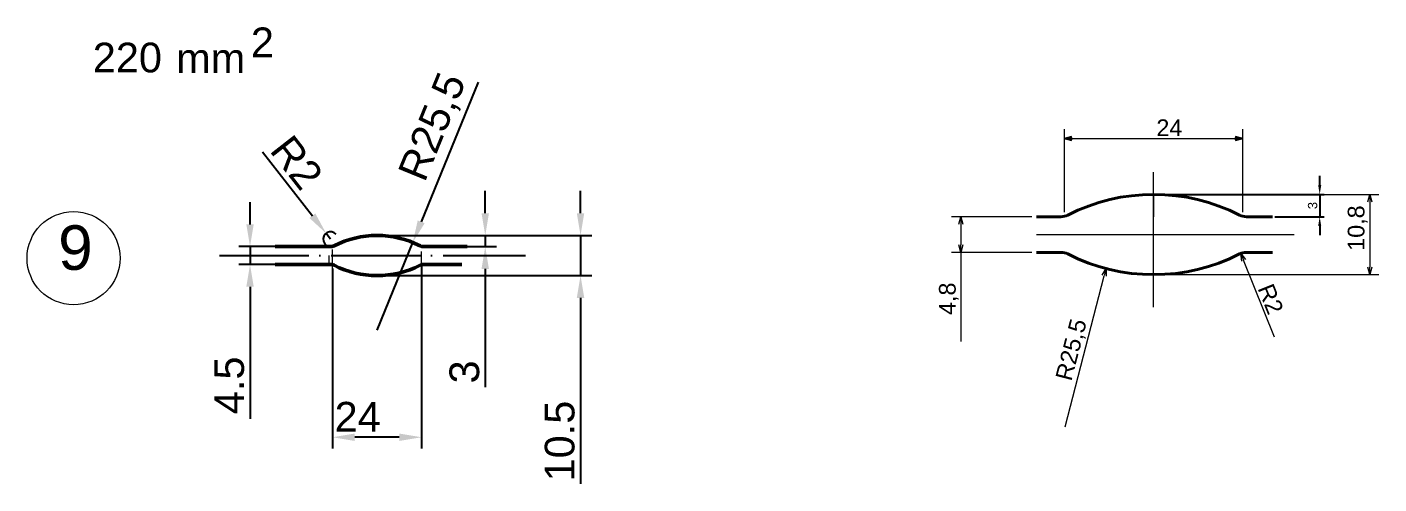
# Model space of a CAD drawing. Header units: millimetres. Extents: x 1526 to 31626, y -4643 to 9189.
# Drawn here: x 3922 to 4286.2, y 4679.5 to 4802.5 of the extents above; entities that cross this region are included whole.
import ezdxf

# ---------------------------------------------------------------- set-up
doc = ezdxf.new("R2010")
doc.units = ezdxf.units.MM
doc.linetypes.add('ACAD_ISO04W100', pattern=[30, 24, -3, 0, -3])
for name, color, linetype, lineweight in [('контурная', 7, 'Continuous', 50), ('осевые', 1, 'ACAD_ISO04W100', 25), ('тонкая', 7, 'Continuous', 20), ('тонкий', 7, 'Continuous', 20)]:
    doc.layers.add(name, color=color, linetype=linetype, lineweight=lineweight)
doc.styles.add('s1v4', font='arial.ttf', dxfattribs={"height": 4})
doc.styles.get("Standard").update_dxf_attribs({"font": 'arial.ttf'})
doc.dimstyles.new('ISO-25', dxfattribs={"dimtxt": 2.5, "dimasz": 2.5, "dimexe": 1.25, "dimexo": 0.625, "dimtad": 1, "dimtxsty": 'Standard', "dimcen": 2.5, "dimadec": 0, "dimazin": 0, "dimtfac": 1, "dimtmove": 0, "dimatfit": 3, "dimfxl": 1, "dimarcsym": 0})
doc.dimstyles.new('s2v4', dxfattribs={"dimtxt": 8, "dimasz": 6, "dimexe": 3, "dimexo": 0, "dimgap": 1.5, "dimtad": 1, "dimtxsty": 'Standard', "dimcen": 2.5, "dimadec": 0, "dimazin": 0, "dimtfac": 1, "dimtmove": 0, "dimatfit": 3, "dimfxl": 1, "dimarcsym": 0})

# ---------------------------------------------------------------- blocks, each defined once
blk = doc.blocks.new('_Open30')
at = {"color": 0, "linetype": 'ByBlock', "lineweight": -2}
for p, q in [((-1, 0.27), (0, 0)), ((0, 0), (-1, -0.27)), ((0, 0), (-1, 0))]:
    blk.add_line(p, q, dxfattribs=at)
blk = doc.blocks.new('*D382')
at = {"color": 0, "lineweight": -2, "transparency": 16777216}
for p, q in [((4270.23, 4759.96), (4270.23, 4762.46)), ((4227.38, 4757.46), (4271.48, 4757.46)), ((4270.23, 4757.46), (4270.23, 4751.46)), ((4258.15, 4751.46), (4271.48, 4751.46)), ((4270.23, 4748.96), (4270.23, 4746.46))]:
    blk.add_line(p, q, dxfattribs=at)
at = {"color": 0, "transparency": 16777216}
for points in [[(4269.82, 4759.96), (4270.65, 4759.96), (4270.23, 4757.46)], [(4269.82, 4748.96), (4270.65, 4748.96), (4270.23, 4751.46)]]:
    blk.add_solid(points, dxfattribs=at)
at = {"layer": 'Defpoints', "color": 0, "transparency": 16777216}
for p in [(4226.76, 4757.46), (4257.52, 4751.46), (4270.23, 4751.46)]:
    blk.add_point(p, dxfattribs=at)
at = {"color": 0, "lineweight": 15, "transparency": 16777216, "insert": (4268.33, 4754.46), "char_height": 2.5, "attachment_point": 5, "rotation": 90}
blk.add_mtext('3', dxfattribs=at)
blk = doc.blocks.new('*D210')
at = {"layer": 'Defpoints', "color": 0, "transparency": 16777216}
for p in [(4028.3, 4738.39), (4004.3, 4737.51), (4004.3, 4692.08)]:
    blk.add_point(p, dxfattribs=at)
at = {"layer": 'тонкий', "color": 0, "lineweight": -2, "transparency": 16777216}
for p, q in [((4028.3, 4738.39), (4028.3, 4689.08)), ((4004.3, 4737.51), (4004.3, 4689.08)), ((4022.3, 4692.08), (4010.3, 4692.08))]:
    blk.add_line(p, q, dxfattribs=at)
at = {"layer": 'тонкий', "color": 0, "transparency": 16777216}
for points in [[(4010.3, 4693.08), (4010.3, 4691.08), (4004.3, 4692.08)], [(4022.3, 4693.08), (4022.3, 4691.08), (4028.3, 4692.08)]]:
    blk.add_solid(points, dxfattribs=at)
at = {"layer": 'тонкий', "color": 0, "transparency": 16777216, "insert": (4011.08, 4697.6), "char_height": 8, "attachment_point": 5}
blk.add_mtext('24', dxfattribs=at)
blk = doc.blocks.new('*D304')
at = {"layer": 'Defpoints', "color": 0, "transparency": 16777216}
for p in [(4016.3, 4746.4), (4045.45, 4746.4), (4040.54, 4743.4)]:
    blk.add_point(p, dxfattribs=at)
at = {"layer": 'тонкий', "color": 0, "lineweight": -2, "transparency": 16777216}
for p, q in [((4045.45, 4752.4), (4045.45, 4758.4)), ((4016.3, 4746.4), (4048.45, 4746.4)), ((4045.45, 4746.4), (4045.45, 4743.4)), ((4040.54, 4743.4), (4048.45, 4743.4)), ((4045.45, 4737.4), (4045.45, 4705.55))]:
    blk.add_line(p, q, dxfattribs=at)
at = {"layer": 'тонкий', "color": 0, "transparency": 16777216}
for points in [[(4044.45, 4752.4), (4046.45, 4752.4), (4045.45, 4746.4)], [(4044.45, 4737.4), (4046.45, 4737.4), (4045.45, 4743.4)]]:
    blk.add_solid(points, dxfattribs=at)
at = {"layer": 'тонкий', "color": 0, "transparency": 16777216, "insert": (4039.87, 4709.67), "char_height": 8, "attachment_point": 5, "rotation": 90}
blk.add_mtext('3', dxfattribs=at)
blk = doc.blocks.new('*D305')
at = {"layer": 'Defpoints', "color": 0, "transparency": 16777216}
for p in [(4048.2, 4746.4), (4016.3, 4735.6), (4071.12, 4735.6)]:
    blk.add_point(p, dxfattribs=at)
at = {"layer": 'тонкий', "color": 0, "lineweight": -2, "transparency": 16777216}
for p, q in [((4071.12, 4752.4), (4071.12, 4758.4)), ((4048.2, 4746.4), (4074.12, 4746.4)), ((4071.12, 4746.4), (4071.12, 4735.6)), ((4016.3, 4735.6), (4074.12, 4735.6)), ((4071.12, 4729.6), (4071.12, 4679.51))]:
    blk.add_line(p, q, dxfattribs=at)
at = {"layer": 'тонкий', "color": 0, "transparency": 16777216}
for points in [[(4070.12, 4752.4), (4072.12, 4752.4), (4071.12, 4746.4)], [(4070.12, 4729.6), (4072.12, 4729.6), (4071.12, 4735.6)]]:
    blk.add_solid(points, dxfattribs=at)
at = {"layer": 'тонкий', "color": 0, "transparency": 16777216, "insert": (4065.54, 4691.05), "char_height": 8, "attachment_point": 5, "rotation": 90}
blk.add_mtext('10.5', dxfattribs=at)
blk = doc.blocks.new('*D306')
at = {"layer": 'Defpoints', "color": 0, "transparency": 16777216}
for p in [(4025.93, 4744.52), (4016.3, 4720.9)]:
    blk.add_point(p, dxfattribs=at)
at = {"layer": 'тонкий', "color": 0, "lineweight": -2, "transparency": 16777216}
for p, q in [((4043.52, 4787.68), (4028.19, 4750.07)), ((4016.3, 4720.9), (4025.93, 4744.52))]:
    blk.add_line(p, q, dxfattribs=at)
at = {"layer": 'тонкий', "color": 0, "transparency": 16777216}
blk.add_solid([(4027.26, 4750.45), (4029.12, 4749.7), (4025.93, 4744.52)], dxfattribs=at)
at = {"layer": 'тонкий', "color": 0, "transparency": 16777216, "insert": (4031.73, 4775.48), "char_height": 8, "attachment_point": 5, "rotation": 67.8244}
blk.add_mtext('R25,5', dxfattribs=at)
blk = doc.blocks.new('*D307')
at = {"layer": 'Defpoints', "color": 0, "transparency": 16777216}
for p in [(4002.58, 4746.98), (4003.81, 4745.4)]:
    blk.add_point(p, dxfattribs=at)
at = {"layer": 'тонкий', "color": 0, "lineweight": -2, "transparency": 16777216}
for p, q in [((3985.46, 4768.91), (3998.89, 4751.71)), ((4003.81, 4745.4), (4002.58, 4746.98))]:
    blk.add_line(p, q, dxfattribs=at)
blk.add_arc((4003.81, 4745.4), 2, 42.0391, 270, dxfattribs=at)
at = {"layer": 'тонкий', "color": 0, "transparency": 16777216}
blk.add_solid([(3999.68, 4752.33), (3998.1, 4751.1), (4002.58, 4746.98)], dxfattribs=at)
at = {"layer": 'тонкий', "color": 0, "transparency": 16777216, "insert": (3994.68, 4766.07), "char_height": 8, "attachment_point": 5, "rotation": 307.9828}
blk.add_mtext('R2', dxfattribs=at)
blk = doc.blocks.new('*D308')
at = {"layer": 'Defpoints', "color": 0, "transparency": 16777216}
for p in [(3988.85, 4743.4), (3982.09, 4738.6), (3988.85, 4738.6)]:
    blk.add_point(p, dxfattribs=at)
at = {"layer": 'тонкий', "color": 0, "lineweight": -2, "transparency": 16777216}
for p, q in [((3982.09, 4749.4), (3982.09, 4755.4)), ((3988.85, 4743.4), (3979.09, 4743.4)), ((3982.09, 4743.4), (3982.09, 4738.6)), ((3988.85, 4738.6), (3979.09, 4738.6)), ((3982.09, 4732.6), (3982.09, 4697.08))]:
    blk.add_line(p, q, dxfattribs=at)
at = {"layer": 'тонкий', "color": 0, "transparency": 16777216}
for points in [[(3981.09, 4749.4), (3983.09, 4749.4), (3982.09, 4743.4)], [(3981.09, 4732.6), (3983.09, 4732.6), (3982.09, 4738.6)]]:
    blk.add_solid(points, dxfattribs=at)
at = {"layer": 'тонкий', "color": 0, "transparency": 16777216, "insert": (3976.52, 4706.05), "char_height": 8, "attachment_point": 5, "rotation": 90}
blk.add_mtext('4.5', dxfattribs=at)

msp = doc.modelspace()

# ---------------------------------------------------------------- linework, layer by layer
at = {"color": 251, "lineweight": 5}
for p, q in [((4201.5055, 4752.71058), (4201.5055, 4775.03248)), ((4249.5055, 4752.71058), (4249.5055, 4775.03248)), ((4226.7555, 4757.46058), (4286.19693, 4757.46058)), ((4192.71818, 4751.46058), (4171.09149, 4751.46058)), ((4192.71818, 4741.86058), (4171.09149, 4741.86058)), ((4226.7555, 4735.86058), (4286.19693, 4735.86058))]:
    msp.add_line(p, q, dxfattribs=at)
at = {"color": 0, "linetype": 'ByBlock', "lineweight": -2}
for p, q in [((4201.5055, 4772.53248), (4203.5055, 4773.06838)), ((4203.5055, 4771.99658), (4201.5055, 4772.53248)), ((4201.5055, 4772.53248), (4203.5055, 4772.53248)), ((4247.5055, 4773.06838), (4249.5055, 4772.53248)), ((4249.5055, 4772.53248), (4247.5055, 4771.99658)), ((4249.5055, 4772.53248), (4247.5055, 4772.53248))]:
    msp.add_line(p, q, dxfattribs=at)
at = {"lineweight": 5}
for p, q in [((4203.5055, 4772.53248), (4247.5055, 4772.53248)), ((4283.69693, 4755.46058), (4283.69693, 4737.86058)), ((4173.59149, 4749.46058), (4173.59149, 4743.86058)), ((4173.59149, 4741.86058), (4173.59149, 4717.86058)), ((4258.08959, 4718.98968), (4249.73799, 4739.71564)), ((4201.64229, 4694.90653), (4212.19234, 4735.5599))]:
    msp.add_line(p, q, dxfattribs=at)
at = {"lineweight": 15}
for p, q in [((4225.5055, 4757.46058), (4225.5055, 4763.46058)), ((4225.5055, 4727.10555), (4225.5055, 4761.85642)), ((4225.5055, 4757.46058), (4225.5055, 4751.46058)), ((4250.4855, 4751.46058), (4257.52109, 4751.46058)), ((4193.96818, 4746.66058), (4263.37011, 4746.66058)), ((4250.4855, 4741.86058), (4257.52109, 4741.86058))]:
    msp.add_line(p, q, dxfattribs=at)
at = {"lineweight": 40}
for p, q in [((4200.52551, 4751.46058), (4193.96818, 4751.46058)), ((4257.52109, 4751.46058), (4250.4855, 4751.46058)), ((4200.52551, 4741.86058), (4193.96818, 4741.86058)), ((4257.52109, 4741.86058), (4250.4855, 4741.86058))]:
    msp.add_line(p, q, dxfattribs=at)
for centre, radius, start, end in [((4225.5055, 4706.46058), 51, 62.987706, 117.012294), ((4200.52551, 4755.46058), 4, 270, 297.012294), ((4250.4855, 4755.46058), 4, 242.987706, 270), ((4200.52551, 4737.86058), 4, 62.987706, 90), ((4250.4855, 4737.86058), 4, 90, 117.012294), ((4225.5055, 4786.86058), 51, 242.987706, 297.012294)]:
    msp.add_arc(centre, radius, start, end, dxfattribs=at)
at = {"layer": 'контурная'}
for p, q in [((3988.8502, 4743.40494), (4003.81111, 4743.40494)), ((4028.7911, 4743.40494), (4040.54218, 4743.40494)), ((3988.8502, 4738.60494), (4003.81111, 4738.60494)), ((4028.7911, 4738.60494), (4039.16575, 4738.60494))]:
    msp.add_line(p, q, dxfattribs=at)
for centre, radius, start, end in [((4016.3011, 4720.90494), 25.5, 62.987706, 117.012294), ((4003.81111, 4745.40494), 2, 270, 297.012294), ((4028.7911, 4745.40494), 2, 242.987706, 270), ((4003.81111, 4736.60494), 2, 62.987706, 90), ((4016.3011, 4761.10494), 25.5, 242.987706, 297.012294), ((4028.7911, 4736.60494), 2, 90, 117.012294)]:
    msp.add_arc(centre, radius, start, end, dxfattribs=at)
at = {"layer": 'осевые'}
msp.add_line((3973.8893, 4741.00494), (4056.30279, 4741.00494), dxfattribs=at)
at = {"layer": 'тонкая'}
msp.add_circle((3934.55405, 4740.29693), 12.53226, dxfattribs=at)
at = {"layer": 'тонкий'}
for p, q in [((4004.3011, 4737.507), (4004.3011, 4742.60031)), ((4028.3011, 4738.24468), (4028.3011, 4742.10512)), ((4003.28726, 4741.00494), (4003.28726, 4738.60494))]:
    msp.add_line(p, q, dxfattribs=at)

# ---------------------------------------------------------------- block references
at = {"lineweight": 5}
for p, xscale, yscale, zscale, rotation in [((4283.69693, 4757.46058), 2, 2, 2, 90), ((4173.59149, 4751.46058), 2, 2, 2, 90), ((4173.59149, 4741.86058), 2, 2, 2, 270), ((4248.99049, 4741.5707), 1.999999999999943, 1.999999999999943, 1.999999999999943, 111.9471324682934), ((4212.69473, 4737.49578), 1.999999999999919, 1.999999999999919, 1.999999999999919, 75.45195615054077), ((4283.69693, 4735.86058), 2, 2, 2, 270)]:
    msp.add_blockref('_Open30', p, dxfattribs=dict(at, xscale=xscale, yscale=yscale, zscale=zscale, rotation=rotation))

# ---------------------------------------------------------------- texts
at = {"lineweight": 15}
msp.add_text('24', height=4.5, dxfattribs=at).set_placement((4226.24841, 4773.15748))
at = {"lineweight": 15, "char_height": 4.5, "attachment_point": 5}
for s, insert, rotation in [('10,8', (4280.44693, 4748.39209), 90), ('4,8', (4170.34149, 4729.36058), 90), ('R2', (4257.03318, 4729.30364), 291.9471325), ('R25,5', (4203.64592, 4715.56562), 75.4519562)]:
    msp.add_mtext(s, dxfattribs=dict(at, insert=insert, rotation=rotation))
at = {"layer": 'тонкая', "style": 's1v4'}
for s, p in [('2', (3982.31773, 4794.4)), ('220', (3939.72297, 4790.31211)), ('mm', (3962.17779, 4790.11091))]:
    msp.add_text(s, height=8, dxfattribs=at).set_placement(p)
at = {"layer": 'тонкий', "style": 's1v4'}
msp.add_text('9', height=12, dxfattribs=at).set_placement((3930.39101, 4737.1465))

# ---------------------------------------------------------------- dimensions: what is measured, and where the dimension line sits
at = {"lineweight": 15}
dim = msp.add_linear_dim(base=(4270.23467, 4751.46058), p1=(4226.7555, 4757.46058), p2=(4257.52109, 4751.46058), angle=90, text='3', dimstyle='ISO-25', dxfattribs=at)
dim.commit()
dim.dimension.update_dxf_attribs({"geometry": '*D382', "text_midpoint": (4268.33238, 4754.46058)})
at = {"layer": 'тонкий'}
dim = msp.add_radius_dim(center=(4016.3011, 4720.90494), mpoint=(4025.92598, 4744.51875), dimstyle='s2v4', dxfattribs=at)
dim.commit()
dim.dimension.update_dxf_attribs({"geometry": '*D306', "text_midpoint": (4037.57543, 4773.09969), "dimtype": 164})
dim = msp.add_radius_dim(center=(4003.81111, 4745.40494), mpoint=(4002.58026, 4746.98134), dimstyle='s2v4', dxfattribs=at)
dim.commit()
dim.dimension.update_dxf_attribs({"geometry": '*D307', "text_midpoint": (3994.67558, 4766.06865)})
dim = msp.add_linear_dim(base=(4045.45363, 4746.40494), p1=(4040.54218, 4743.40494), p2=(4016.3011, 4746.40494), angle=90, dimstyle='s2v4', dxfattribs=at)
dim.commit()
dim.dimension.update_dxf_attribs({"geometry": '*D304', "text_midpoint": (4045.45363, 4709.66948), "dimtype": 160})
for base, p1, p2, text, picture, middle in [((4071.12088, 4735.60494), (4048.19638, 4746.40494), (4016.3011, 4735.60494), '10.5', '*D305', (4071.12088, 4691.05041)), ((3982.09001, 4738.60494), (3988.8502, 4743.40494), (3988.8502, 4738.60494), '4.5', '*D308', (3982.09001, 4706.04901))]:
    dim = msp.add_linear_dim(base=base, p1=p1, p2=p2, angle=90, text=text, dimstyle='s2v4', dxfattribs=at)
    dim.commit()
    dim.dimension.update_dxf_attribs({"geometry": picture, "text_midpoint": middle, "dimtype": 160})
dim = msp.add_linear_dim(base=(4004.3011, 4692.08474), p1=(4028.3011, 4738.38676), p2=(4004.3011, 4737.507), dimstyle='s2v4', dxfattribs=at)
dim.commit()
dim.dimension.update_dxf_attribs({"geometry": '*D210', "text_midpoint": (4011.07688, 4692.08474), "dimtype": 160})

doc.saveas('drawing.dxf')
